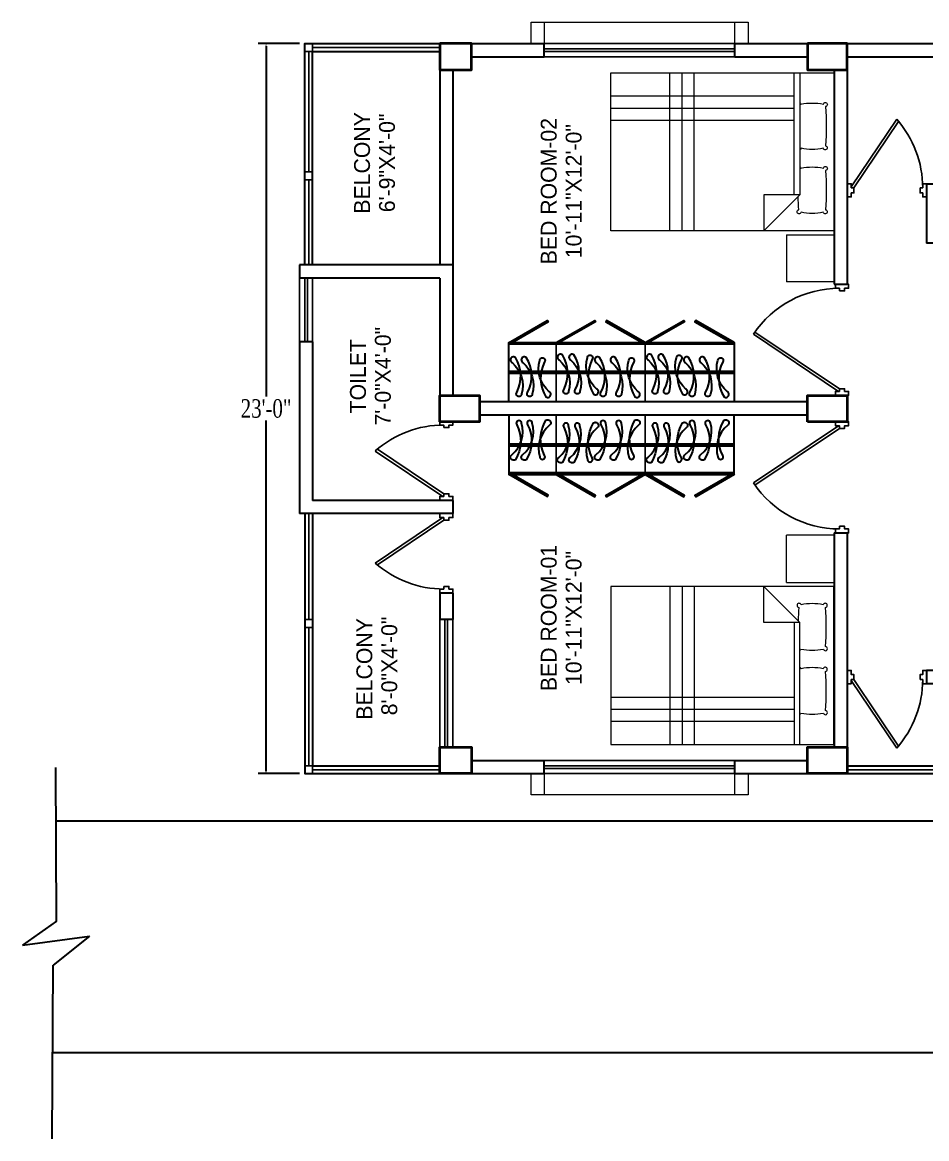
# Model space of a CAD drawing. Header units: inches. Extents: x -54558 to 35158, y -4190 to 41945.
# Drawn here: x -52461 to -52119.4, y -2788.2 to -2366.2 of the extents above; entities that cross this region are included whole.
import ezdxf

# ---------------------------------------------------------------- set-up
doc = ezdxf.new("R2010")
doc.units = ezdxf.units.IN
doc.header["$MEASUREMENT"] = 0
doc.layers.get('0').update_dxf_attribs({"true_color": 0xe4c8de})
for name, color, linetype in [('A-ANNO-TEXT', 7, 'Continuous'), ('DIM', 9, 'Continuous'), ('door', 34, 'Continuous')]:
    doc.layers.add(name, color=color, linetype=linetype)
for name, color, linetype, lineweight in [('A-FURN-FIXD', 44, 'Continuous', 9), ('A_WALL', 7, 'Continuous', 30), ('colum', 241, 'Continuous', 40), ('railing', 6, 'Continuous', 5), ('ROAD', 251, 'Continuous', 30), ('sanshade', 252, 'Continuous', 5), ('Ver', 144, 'Continuous', 30), ('Wall-02', 7, 'Continuous', 30), ('windo', 140, 'Continuous', 25)]:
    doc.layers.add(name, color=color, linetype=linetype, lineweight=lineweight)
doc.layers.add('illustr-FURNITURE', color=7, linetype='Continuous', lineweight=0, true_color=0x000000)
doc.styles.add('LOGO', font='times.ttf', dxfattribs={"width": 0.75, "height": 7})
doc.styles.get("Standard").update_dxf_attribs({"font": 'ARIALN.TTF'})
doc.dimstyles.new('STANDARD$0', dxfattribs={"dimtxt": 2, "dimasz": 1, "dimexe": 3, "dimexo": 2, "dimgap": 1, "dimtad": 1, "dimtih": 1, "dimtoh": 1, "dimzin": 3, "dimdsep": 46, "dimlunit": 4, "dimtxsty": 'LOGO', "dimcen": 0.09, "dimdle": 6, "dimclrd": 256, "dimclre": 256, "dimclrt": 7, "dimadec": 0, "dimazin": 1, "dimtm": 1e-09, "dimtfac": 1, "dimtofl": 0, "dimtmove": 0, "dimatfit": 2, "dimfxl": 1, "dimtolj": 1, "dimtzin": 0, "dimlwd": -1, "dimlwe": -1, "dimarcsym": 0})

# ---------------------------------------------------------------- blocks, each defined once
blk = doc.blocks.new('tyer')
at = {"layer": 'sanshade'}
for points in [[(-25800.79, -9018.32), (-25792.79, -9018.32), (-25792.79, -9023.32), (-25800.79, -9023.32)], [(-25800.79, -9018.32), (-25792.79, -9018.32), (-25792.79, -9100.32), (-25800.79, -9100.32)], [(-25800.79, -9095.32), (-25792.79, -9095.32), (-25792.79, -9100.32), (-25800.79, -9100.32)]]:
    blk.add_lwpolyline(points, close=True, dxfattribs=at)
blk = doc.blocks.new('*D606')
at = {"layer": 'A_WALL', "ltscale": 0.25}
for p, q in [((-52356.35, -2374.18), (-52371.96, -2374.18)), ((-52368.96, -2375.18), (-52368.96, -2507.62)), ((-52368.96, -2649.18), (-52368.96, -2516.74)), ((-52356.35, -2650.18), (-52371.96, -2650.18))]:
    blk.add_line(p, q, dxfattribs=at)
for points in [[(-52369.13, -2375.18), (-52368.79, -2375.18), (-52368.96, -2374.18)], [(-52369.13, -2649.18), (-52368.79, -2649.18), (-52368.96, -2650.18)]]:
    blk.add_solid(points, dxfattribs=at)
at = {"layer": 'A_WALL', "color": 7, "ltscale": 0.25, "insert": (-52368.96, -2512.18), "char_height": 7, "attachment_point": 5, "style": 'LOGO'}
blk.add_mtext('\\A1;23\'-0"', dxfattribs=at)
blk = doc.blocks.new('efre')
at = {"layer": 'door'}
for p, q in [((10922.87, 10339.43), (10901.44, 10307.52)), ((10923.87, 10339.12), (10902.26, 10306.96))]:
    blk.add_line(p, q, dxfattribs=at)
for points in [[(10885.87, 10339.43), (10884.87, 10339.43), (10884.87, 10337.89), (10883.37, 10337.89), (10883.37, 10342.89), (10884.87, 10342.89), (10884.87, 10341.35), (10885.87, 10341.35)], [(10922.87, 10339.43), (10923.87, 10339.43), (10923.87, 10337.89), (10925.37, 10337.89), (10925.37, 10342.89), (10923.87, 10342.89), (10923.87, 10341.35), (10922.87, 10341.35)]]:
    blk.add_lwpolyline(points, close=True, dxfattribs=at)
blk.add_arc((10923.87, 10339.43), 39, 180, 236.3642, dxfattribs=at)
blk = doc.blocks.new('jj')
at = {"layer": 'door'}
for p, q in [((11000.83, 10306.39), (11025.92, 10323.24)), ((11001.13, 10305.39), (11026.7, 10322.56))]:
    blk.add_line(p, q, dxfattribs=at)
for points in [[(11000.83, 10331.39), (11000.83, 10332.39), (11002.37, 10332.39), (11002.37, 10333.89), (10997.37, 10333.89), (10997.37, 10332.39), (10998.91, 10332.39), (10998.91, 10331.39)], [(11000.83, 10306.39), (11000.83, 10305.39), (11002.37, 10305.39), (11002.37, 10303.89), (10997.37, 10303.89), (10997.37, 10305.39), (10998.91, 10305.39), (10998.91, 10306.39)]]:
    blk.add_lwpolyline(points, close=True, dxfattribs=at)
blk.add_arc((11000.83, 10293.39), 39, 48.4266, 90, dxfattribs=at)
blk = doc.blocks.new('www')
at = {"layer": 'illustr-FURNITURE', "color": 1}
for p, q in [((10806.97, 10296.75), (10747.22, 10296.75)), ((10747.22, 10296.75), (10747.22, 10212.48)), ((10755.98, 10296.75), (10755.98, 10227.52)), ((10760.57, 10296.75), (10760.57, 10227.52)), ((10765.15, 10296.75), (10765.15, 10227.52)), ((10806.97, 10212.48), (10806.97, 10296.75)), ((10806.97, 10274.46), (10747.22, 10274.46)), ((10806.97, 10269.88), (10747.22, 10269.88)), ((10806.97, 10265.3), (10747.22, 10265.3)), ((10793.37, 10238.98), (10806.97, 10238.98)), ((10806.97, 10238.98), (10793.37, 10225.37)), ((10793.37, 10225.37), (10793.37, 10238.98)), ((10808.47, 10230.4), (10808.47, 10212.45)), ((10808.47, 10230.4), (10826.33, 10230.4)), ((10826.33, 10212.45), (10826.33, 10230.4)), ((10793.37, 10227.52), (10747.22, 10227.52)), ((10747.22, 10225.37), (10793.37, 10225.37)), ((10747.22, 10212.48), (10806.97, 10212.48)), ((10808.43, 10212.5), (10808.47, 10212.5)), ((10826.33, 10212.45), (10808.47, 10212.45))]:
    blk.add_line(p, q, dxfattribs=at)
for centre, radius, start, end in [((10759.25, 10225.71), 0.776, 205.8663, 258.2519), ((10781.38, 10220.71), 22.68, 169.2326, 190.7674), ((10775.63, 10225.65), 0.776, 283.7421, 339.1614), ((10757.08, 10220.71), 19.19, 347.4169, 12.5831), ((10783.43, 10225.71), 0.776, 205.8663, 258.2519), ((10805.55, 10220.71), 22.68, 169.2326, 190.7674), ((10791.28, 10137.25), 88.81, 84.9917, 88.2383), ((10799.81, 10225.65), 0.776, 283.7421, 174.7412), ((10781.26, 10220.71), 19.19, 347.4169, 12.5831), ((10759.25, 10215.71), 0.776, 101.7481, 355.1787), ((10775.63, 10215.78), 0.776, 185.2588, 76.2579), ((10783.43, 10215.71), 0.776, 101.7481, 355.1787), ((10799.81, 10215.78), 0.776, 185.2588, 76.2579), ((10767.1, 10304.18), 88.81, 265.4292, 275.0083), ((10791.28, 10304.18), 88.81, 265.4292, 275.0083)]:
    blk.add_arc(centre, radius, start, end, dxfattribs=at)
blk = doc.blocks.new('IHK')
at = {"color": 0}
for p, q in [((9728.1, 10694.28), (9728.1, 10676.38)), ((9728.85, 10694.28), (9728.85, 10676.38)), ((9728.1, 10676.38), (9728.1, 10642.73)), ((9728.85, 10676.38), (9728.85, 10642.73)), ((9728.1, 10642.73), (9728.1, 10609.08)), ((9728.85, 10642.73), (9728.85, 10609.08))]:
    blk.add_line(p, q, dxfattribs=at)
for points in [[(9736.11, 10691.3, -0.267392), (9722.85, 10691.79, -1.049005), (9724.81, 10693.04, 0.295269), (9736.69, 10689.47, 1.314488), (9736.11, 10691.3)], [(9736.11, 10687.22, -0.267392), (9722.85, 10687.71, -1.049005), (9724.81, 10688.96, 0.295269), (9736.69, 10685.39, 1.314488), (9736.11, 10687.22)], [(9724.51, 10680.73, -0.267392), (9737.77, 10680.24, -1.049005), (9735.81, 10678.99, 0.295269), (9723.93, 10682.56, 1.314488), (9724.51, 10680.73)], [(9735.13, 10673.54, -0.267392), (9721.87, 10674.03, -1.049005), (9723.83, 10675.28, 0.295269), (9735.71, 10671.7, 1.314488), (9735.13, 10673.54)], [(9735.13, 10669.21, -0.267392), (9721.87, 10669.7, -1.049005), (9723.83, 10670.95, 0.295269), (9735.71, 10667.38, 1.314488), (9735.13, 10669.21)], [(9723.53, 10662.72, -0.267392), (9736.79, 10662.23, -1.049005), (9734.83, 10660.98, 0.295269), (9722.95, 10664.56, 1.314488), (9723.53, 10662.72)], [(9736.11, 10659.51, -0.267392), (9722.85, 10660, -1.049005), (9724.81, 10661.25, 0.295269), (9736.69, 10657.67, 1.314488), (9736.11, 10659.51)], [(9736.11, 10653.57, -0.267392), (9722.85, 10654.06, -1.049005), (9724.81, 10655.31, 0.295269), (9736.69, 10651.73, 1.314488), (9736.11, 10653.57)], [(9724.51, 10647.08, -0.267392), (9737.77, 10646.59, -1.049005), (9735.81, 10645.34, 0.295269), (9723.93, 10648.91, 1.314488), (9724.51, 10647.08)], [(9735.13, 10639.89, -0.267392), (9721.87, 10640.38, -1.049005), (9723.83, 10641.63, 0.295269), (9735.71, 10638.05, 1.314488), (9735.13, 10639.89)], [(9735.13, 10635.56, -0.267392), (9721.87, 10636.05, -1.049005), (9723.83, 10637.3, 0.295269), (9735.71, 10633.73, 1.314488), (9735.13, 10635.56)], [(9723.53, 10629.07, -0.267392), (9736.79, 10628.58, -1.049005), (9734.83, 10627.33, 0.295269), (9722.95, 10630.9, 1.314488), (9723.53, 10629.07)], [(9736.11, 10625.86, -0.267392), (9722.85, 10626.35, -1.049005), (9724.81, 10627.6, 0.295269), (9736.69, 10624.02, 1.314488), (9736.11, 10625.86)], [(9736.11, 10619.92, -0.267392), (9722.85, 10620.41, -1.049005), (9724.81, 10621.66, 0.295269), (9736.69, 10618.08, 1.314488), (9736.11, 10619.92)], [(9724.51, 10613.42, -0.267392), (9737.77, 10612.93, -1.049005), (9735.81, 10611.69, 0.295269), (9723.93, 10615.26, 1.314488), (9724.51, 10613.42)]]:
    blk.add_lwpolyline(points, format="xyb", dxfattribs=at)
at = {"layer": 'A-FURN-FIXD', "lineweight": 30}
for p, q in [((9717.26, 10694.28), (9717.26, 10609.08)), ((9717.86, 10609.08), (9717.86, 10694.28))]:
    blk.add_line(p, q, dxfattribs=at)
for points in [[(9717.34, 10694.28), (9708.93, 10679.71), (9709.45, 10679.41), (9717.86, 10693.98)], [(9739.69, 10609.08), (9739.69, 10694.28), (9717.26, 10694.28), (9717.26, 10609.08)], [(9717.26, 10676.38), (9708.85, 10661.81), (9709.37, 10661.51), (9717.78, 10676.08)], [(9717.26, 10642.73), (9708.85, 10657.3), (9709.37, 10657.6), (9717.78, 10643.03)], [(9717.26, 10642.73), (9708.85, 10628.16), (9709.37, 10627.86), (9717.78, 10642.43)], [(9717.26, 10609.08), (9708.85, 10623.65), (9709.37, 10623.95), (9717.78, 10609.38)]]:
    blk.add_lwpolyline(points, close=True, dxfattribs=at)
at = {"layer": 'DIM'}
for p, q in [((9717.26, 10676.38), (9739.69, 10676.38)), ((9717.26, 10642.73), (9739.69, 10642.73)), ((9717.26, 10609.08), (9739.69, 10609.08))]:
    blk.add_line(p, q, dxfattribs=at)

msp = doc.modelspace()

# ---------------------------------------------------------------- linework, layer by layer
at = {"layer": 'colum'}
for points in [[(-52303.35, -2374.183), (-52303.35, -2384.183), (-52291.35, -2384.183), (-52291.35, -2374.183)], [(-52164.35, -2374.183), (-52164.35, -2384.183), (-52149.35, -2384.183), (-52149.35, -2374.183)], [(-52303.35, -2517.183), (-52303.35, -2507.183), (-52288.35, -2507.183), (-52288.35, -2517.183)], [(-52164.35, -2517.183), (-52164.35, -2507.183), (-52149.35, -2507.183), (-52149.35, -2517.183)], [(-52303.35, -2650.183), (-52303.35, -2640.183), (-52291.35, -2640.183), (-52291.35, -2650.183)], [(-52164.35, -2650.183), (-52164.35, -2640.183), (-52149.35, -2640.183), (-52149.35, -2650.183)]]:
    msp.add_lwpolyline(points, close=True, dxfattribs=at)
at = {"layer": 'ROAD'}
for p, q in [((-52448.165, -2705.938), (-52448.349, -2647.796)), ((-51524.35, -2668.183), (-52448.284, -2668.183)), ((-52448.165, -2705.938), (-52461.048, -2715.022)), ((-52461.048, -2715.022), (-52435.644, -2711.572)), ((-52435.644, -2711.572), (-52449.368, -2722.515)), ((-52449.721, -2788.157), (-52449.368, -2722.515)), ((-51524.35, -2755.742), (-52449.547, -2755.742))]:
    msp.add_line(p, q, dxfattribs=at)
at = {"layer": 'Ver'}
for points in [[(-52354.35, -2457.896), (-52354.35, -2374.183), (-52303.35, -2374.183)], [(-52351.35, -2457.896), (-52351.35, -2377.183), (-52303.35, -2377.183)], [(-52354.35, -2551.896), (-52354.35, -2650.183), (-52303.35, -2650.183)], [(-52351.35, -2551.896), (-52351.35, -2647.183), (-52303.35, -2647.183)], [(-52149.35, -2647.183), (-52028.35, -2647.183)], [(-52149.35, -2650.183), (-52028.35, -2650.183)]]:
    msp.add_lwpolyline(points, dxfattribs=at)
at = {"layer": 'Wall-02'}
for p, q in [((-52291.35, -2374.183), (-52263.85, -2374.183)), ((-52263.85, -2379.183), (-52263.85, -2374.183)), ((-52191.85, -2374.183), (-52089.35, -2374.183)), ((-52191.85, -2379.183), (-52191.85, -2374.183)), ((-52291.35, -2379.183), (-52263.85, -2379.183)), ((-52191.85, -2379.183), (-52164.35, -2379.183)), ((-52149.35, -2379.183), (-52089.35, -2379.183)), ((-52303.35, -2384.183), (-52303.35, -2457.896)), ((-52298.35, -2384.183), (-52298.35, -2507.183)), ((-52154.35, -2384.183), (-52154.35, -2465.183)), ((-52149.35, -2384.183), (-52149.35, -2465.183)), ((-52119.35, -2427.183), (-52065.35, -2427.183)), ((-52119.35, -2427.183), (-52119.35, -2449.683)), ((-52065.35, -2449.683), (-52119.35, -2449.683)), ((-52356.35, -2457.896), (-52356.35, -2462.896)), ((-52298.35, -2457.896), (-52356.35, -2457.896)), ((-52303.35, -2462.896), (-52356.35, -2462.896)), ((-52303.35, -2462.896), (-52303.35, -2507.183)), ((-52154.35, -2465.183), (-52149.35, -2465.183)), ((-52351.35, -2486.896), (-52356.35, -2486.896)), ((-52356.35, -2486.896), (-52356.35, -2551.896)), ((-52351.35, -2486.896), (-52351.35, -2546.896)), ((-52164.35, -2509.683), (-52288.35, -2509.683)), ((-52164.35, -2514.683), (-52288.35, -2514.683)), ((-52298.35, -2546.896), (-52351.35, -2546.896)), ((-52298.35, -2546.896), (-52298.35, -2551.896)), ((-52298.35, -2551.896), (-52356.35, -2551.896)), ((-52154.35, -2559.183), (-52154.35, -2640.183)), ((-52154.35, -2559.183), (-52149.35, -2559.183)), ((-52149.35, -2559.183), (-52149.35, -2640.183)), ((-52298.35, -2581.896), (-52303.35, -2581.896)), ((-52303.35, -2581.896), (-52303.35, -2591.896)), ((-52298.35, -2581.896), (-52298.35, -2591.896)), ((-52298.35, -2591.896), (-52303.35, -2591.896)), ((-52119.35, -2611.183), (-52119.35, -2616.183)), ((-52109.35, -2611.183), (-52119.35, -2611.183)), ((-52109.35, -2616.183), (-52119.35, -2616.183)), ((-52291.35, -2645.183), (-52263.85, -2645.183)), ((-52263.85, -2650.183), (-52263.85, -2645.183)), ((-52191.85, -2645.183), (-52164.35, -2645.183)), ((-52191.85, -2650.183), (-52191.85, -2645.183)), ((-52291.35, -2650.183), (-52263.85, -2650.183)), ((-52191.85, -2650.183), (-52164.35, -2650.183))]:
    msp.add_line(p, q, dxfattribs=at)
at = {"layer": 'windo'}
for p, q in [((-52263.85, -2374.183), (-52191.85, -2374.183)), ((-52263.85, -2376.183), (-52191.85, -2376.183)), ((-52191.85, -2377.183), (-52263.85, -2377.183)), ((-52191.85, -2379.183), (-52263.85, -2379.183)), ((-52356.35, -2462.896), (-52356.35, -2486.896)), ((-52354.35, -2462.896), (-52354.35, -2486.896)), ((-52353.35, -2462.896), (-52353.35, -2486.896)), ((-52351.35, -2462.896), (-52351.35, -2486.896)), ((-52303.35, -2640.183), (-52303.35, -2591.896)), ((-52301.35, -2640.183), (-52301.35, -2591.896)), ((-52300.35, -2591.896), (-52300.35, -2640.183)), ((-52298.35, -2591.896), (-52298.35, -2640.183)), ((-52263.85, -2645.183), (-52191.85, -2645.183)), ((-52263.85, -2647.183), (-52191.85, -2647.183)), ((-52191.85, -2648.183), (-52263.85, -2648.183)), ((-52191.85, -2650.183), (-52263.85, -2650.183))]:
    msp.add_line(p, q, dxfattribs=at)
for points in [[(-52351.35, -2377.183), (-52351.35, -2374.183), (-52354.35, -2374.183), (-52354.35, -2377.183)], [(-52351.35, -2425.67), (-52351.35, -2422.67), (-52354.35, -2422.67), (-52354.35, -2425.67)], [(-52351.35, -2591.933), (-52351.35, -2594.933), (-52354.35, -2594.933), (-52354.35, -2591.933)], [(-52351.35, -2647.183), (-52351.35, -2650.183), (-52354.35, -2650.183), (-52354.35, -2647.183)]]:
    msp.add_lwpolyline(points, close=True, dxfattribs=at)
for points in [[(-52351.35, -2375.683), (-52303.35, -2375.683)], [(-52352.85, -2422.67), (-52352.85, -2377.183)], [(-52352.85, -2457.896), (-52352.85, -2425.67)], [(-52352.85, -2551.896), (-52352.85, -2591.933)], [(-52352.85, -2594.933), (-52352.85, -2647.183)], [(-52351.35, -2648.683), (-52303.35, -2648.683)], [(-52149.35, -2648.683), (-52095.85, -2648.683)]]:
    msp.add_lwpolyline(points, dxfattribs=at)

# ---------------------------------------------------------------- block references
at = {"layer": 'A_WALL', "xscale": -1}
for name, p, rotation in [('www', (-41941.899, 8362.002), 90), ('jj', (-62453.239, -13429.548), 270), ('IHK', (-41582.966, 7230.011), 90), ('efre', (-62491.743, -13442.548), 270)]:
    msp.add_blockref(name, p, dxfattribs=dict(at, rotation=rotation))
at = {"layer": 'A_WALL'}
for name, p, rotation in [('efre', (-62491.743, 8418.182), 270), ('IHK', (-41582.966, -12254.377), 90), ('jj', (-41300.985, 7751.992), 180), ('www', (-41941.899, -13386.367), 90), ('jj', (-62453.239, 8386.182), 270)]:
    msp.add_blockref(name, p, dxfattribs=dict(at, rotation=rotation))
at = {"layer": 'A_WALL', "xscale": -1}
msp.add_blockref('jj', (-41300.985, -12850.785), dxfattribs=at)
at = {"layer": 'railing', "rotation": 90}
for p in [(-61287.17, 23426.605), (-61287.17, 23142.605)]:
    msp.add_blockref('tyer', p, dxfattribs=at)

# ---------------------------------------------------------------- texts
at = {"layer": 'A-ANNO-TEXT', "char_height": 6, "attachment_point": 8, "rotation": 90, "line_spacing_factor": 0.942857}
for s, insert, width in [('{\\fChiller|b0|i0|c0|p82;\\C242;\\c2564301;BELCONY\\P6\'-9"X4\'-0"}', (-52320.18, -2419.315), 59.66043), ('{\\fChiller|b0|i0|c0|p82;\\C242;\\c2564301;BED ROOM-02 10\'-11"X12\'-0"}', (-52249.649, -2429.998), 59.66043), ('{\\fChiller|b0|i0|c0|p82;\\C242;\\c2564301;TOILET\\P7\'-0"X4\'-0"}', (-52321.735, -2499.954), 39.77403), ('{\\fChiller|b0|i0|c0|p82;\\C242;\\c2564301;BED ROOM-01 10\'-11"X12\'-0"}', (-52249.649, -2591.336), 59.66043), ('{\\fChiller|b0|i0|c0|p82;\\C242;\\c2564301;BELCONY\\P 8\'-0"X4\'-0"}', (-52319.314, -2610.58), 59.66043)]:
    msp.add_mtext(s, dxfattribs=dict(at, insert=insert, width=width))

# ---------------------------------------------------------------- dimensions: what is measured, and where the dimension line sits
at = {"layer": 'A_WALL', "ltscale": 0.25}
dim = msp.add_linear_dim(base=(-52368.96, -2374.183), p1=(-52354.35, -2650.183), p2=(-52354.35, -2374.183), angle=90, dimstyle='STANDARD$0', dxfattribs=at)
dim.commit()
dim.dimension.update_dxf_attribs({"geometry": '*D606', "text_midpoint": (-52368.96, -2512.183)})

doc.saveas('drawing.dxf')
